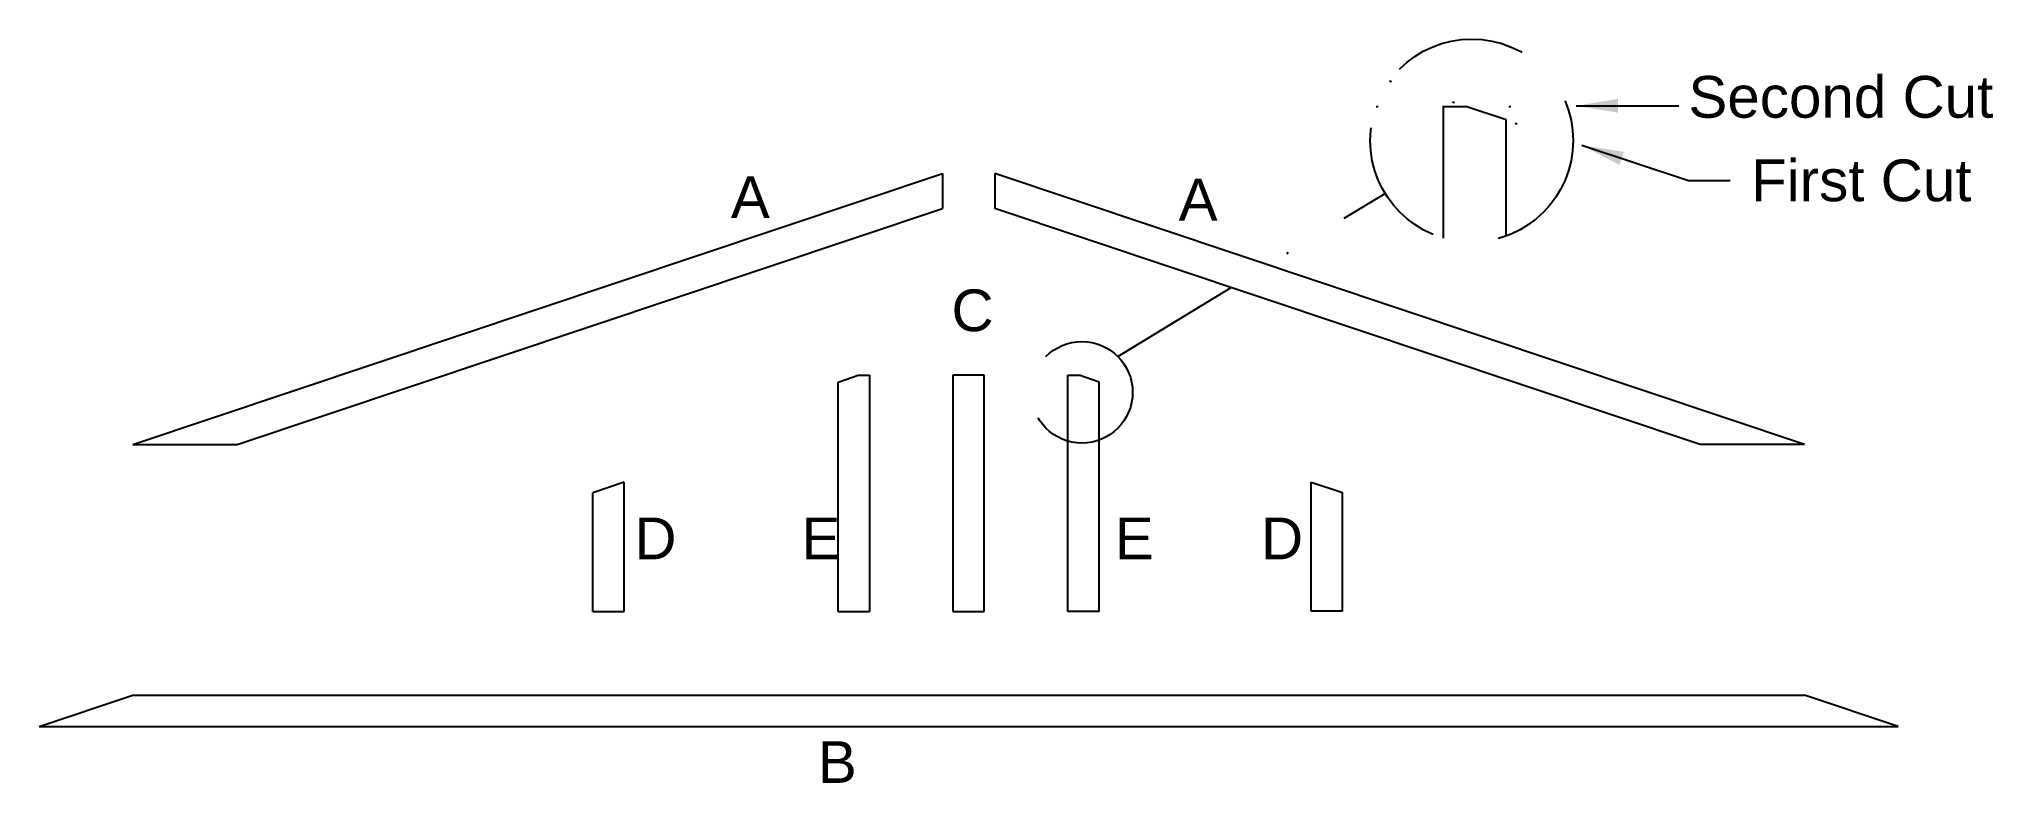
# Model space of a CAD drawing. Header units: inches. Extents: x -44.5 to 49, y 1.3 to 36.9.
import ezdxf

# ---------------------------------------------------------------- set-up
doc = ezdxf.new("R2010")
doc.units = ezdxf.units.IN
doc.header["$MEASUREMENT"] = 0
for name, pattern in [('DASHDOT2', [12.7, 6.35, -3.125, 0.1, -3.125]), ('DOT2', [3.175, 0.1, -3.075]), ('HIDDEN', [9.525, 6.35, -3.175])]:
    doc.linetypes.add(name, pattern=pattern)
doc.layers.add('Z-Labels', color=7, linetype='Continuous', lineweight=25, true_color=0x000000)
doc.styles.get("Standard").update_dxf_attribs({"font": ''})
doc.styles.add('textstyle0', font='')
doc.styles.add('textstyle1', font='')
doc.styles.add('textstyle2', font='')
doc.styles.add('textstyle3', font='')
doc.styles.add('textstyle4', font='')
doc.styles.add('textstyle5', font='')
doc.styles.add('textstyle6', font='')
doc.styles.add('textstyle7', font='')
doc.styles.add('textstyle8', font='')
doc.styles.add('textstyle9', font='')
doc.styles.get('Standard').set_extended_font_data('txt')
doc.styles.get('textstyle0').set_extended_font_data('Nimbus Sans [UKWN]')
doc.styles.get('textstyle1').set_extended_font_data('Nimbus Sans [UKWN]')
doc.styles.get('textstyle2').set_extended_font_data('Nimbus Sans [UKWN]')
doc.styles.get('textstyle3').set_extended_font_data('Nimbus Sans [UKWN]')
doc.styles.get('textstyle4').set_extended_font_data('Nimbus Sans [UKWN]')
doc.styles.get('textstyle5').set_extended_font_data('Nimbus Sans [UKWN]')
doc.styles.get('textstyle6').set_extended_font_data('Nimbus Sans [UKWN]')
doc.styles.get('textstyle7').set_extended_font_data('Nimbus Sans [UKWN]')
doc.styles.get('textstyle8').set_extended_font_data('Nimbus Sans [UKWN]')
doc.styles.get('textstyle9').set_extended_font_data('Nimbus Sans [UKWN]')
doc.dimstyles.get("Standard").update_dxf_attribs({"dimtxt": 1.25, "dimasz": 2, "dimexe": 0.0625, "dimexo": 0.03125, "dimgap": 0.03125, "dimtad": 1, "dimtxsty": 'Standard', "dimcen": 2.5, "dimadec": 0, "dimazin": 0, "dimtfac": 1, "dimtmove": 0, "dimatfit": 3, "dimfxl": 1, "dimarcsym": 0})

msp = doc.modelspace()

# ---------------------------------------------------------------- linework, layer by layer
at = {"layer": 'Z-Labels', "linetype": 'DOT2'}
for p, q in [((20.151, 34.908), (28.943, 31.966)), ((19.507, 33.687), (28.662, 33.687))]:
    msp.add_line(p, q, dxfattribs=at)
at = {"layer": 'Z-Labels'}
for p, q in [((22.737, 27.386), (22.737, 33.685)), ((22.737, 33.685), (23.812, 33.685)), ((25.74, 33.04), (23.812, 33.685)), ((25.739, 27.486), (25.74, 33.04)), ((-40.017, 17.5), (-1.25, 30.471)), ((-1.25, 30.471), (-1.25, 28.798)), ((40.017, 17.5), (1.25, 30.471)), ((1.25, 30.471), (1.25, 28.798)), ((-35.017, 17.5), (-1.25, 28.798)), ((35.017, 17.5), (1.25, 28.798)), ((-6.251, 20.49), (-5.289, 20.812)), ((-5.289, 20.812), (-4.75, 20.812)), ((-4.75, 20.812), (-4.75, 9.5)), ((0.75, 20.812), (-0.75, 20.812)), ((-0.75, 20.812), (-0.75, 9.5)), ((0.75, 9.5), (0.75, 20.812)), ((4.75, 9.5), (4.75, 20.812)), ((4.75, 20.812), (5.287, 20.812)), ((6.251, 20.49), (5.287, 20.812)), ((-6.25, 9.5), (-6.251, 20.49)), ((6.25, 9.5), (6.251, 20.49)), ((-40.017, 17.5), (-35.017, 17.5)), ((40.017, 17.5), (35.017, 17.5)), ((-16.482, 15.686), (-17.982, 15.184)), ((-17.982, 9.499), (-17.982, 15.184)), ((-16.482, 9.499), (-16.482, 15.686)), ((16.399, 9.514), (16.399, 15.701)), ((16.399, 15.701), (17.899, 15.199)), ((17.899, 9.514), (17.899, 15.199)), ((-17.982, 9.499), (-16.482, 9.499)), ((-6.25, 9.5), (-4.75, 9.5)), ((-0.75, 9.5), (0.75, 9.5)), ((6.25, 9.5), (4.75, 9.5)), ((17.899, 9.514), (16.399, 9.514)), ((-44.5, 4), (-40.017, 5.5)), ((-40.017, 5.5), (40.017, 5.5)), ((44.5, 4), (40.017, 5.5)), ((-44.5, 4), (44.5, 4))]:
    msp.add_line(p, q, dxfattribs=at)
at = {"layer": 'Z-Labels', "linetype": 'DASHDOT2'}
msp.add_line((7.15, 21.707), (19.938, 29.521), dxfattribs=at)
at = {"layer": 'Z-Labels', "linetype": 'HIDDEN'}
for centre, radius in [((24.084, 32.055), 4.859), ((5.423, 19.997), 2.43)]:
    msp.add_circle(centre, radius, dxfattribs=at)

# ---------------------------------------------------------------- texts
at = {"layer": 'Z-Labels', "char_height": 2, "attachment_point": 1}
for s, insert, style in [('Second Cut', (34.461, 35.147), 'textstyle8'), ('First Cut', (37.461, 31.147), 'textstyle9'), ('A', (-11.382, 30.342), 'textstyle0'), ('A', (10.057, 30.222), 'textstyle2'), ('C', (-0.82, 24.923), 'textstyle4'), ('D', (-16, 14), 'textstyle5'), ('E', (-8, 14), 'textstyle3'), ('E', (7, 14), 'textstyle6'), ('D', (14, 14), 'textstyle7'), ('B', (-7.215, 3.289), 'textstyle1')]:
    msp.add_mtext(s, dxfattribs=dict(at, insert=insert, style=style))

# ---------------------------------------------------------------- leaders
at = {"layer": 'Z-Labels'}
for points in [[(29.083, 33.718), (34.009, 33.718)], [(29.363, 31.827), (34.461, 30.147), (36.461, 30.147)]]:
    msp.add_leader(points, dimstyle='Standard', override={"dimscale": 1}, dxfattribs=at)

doc.saveas('drawing.dxf')
